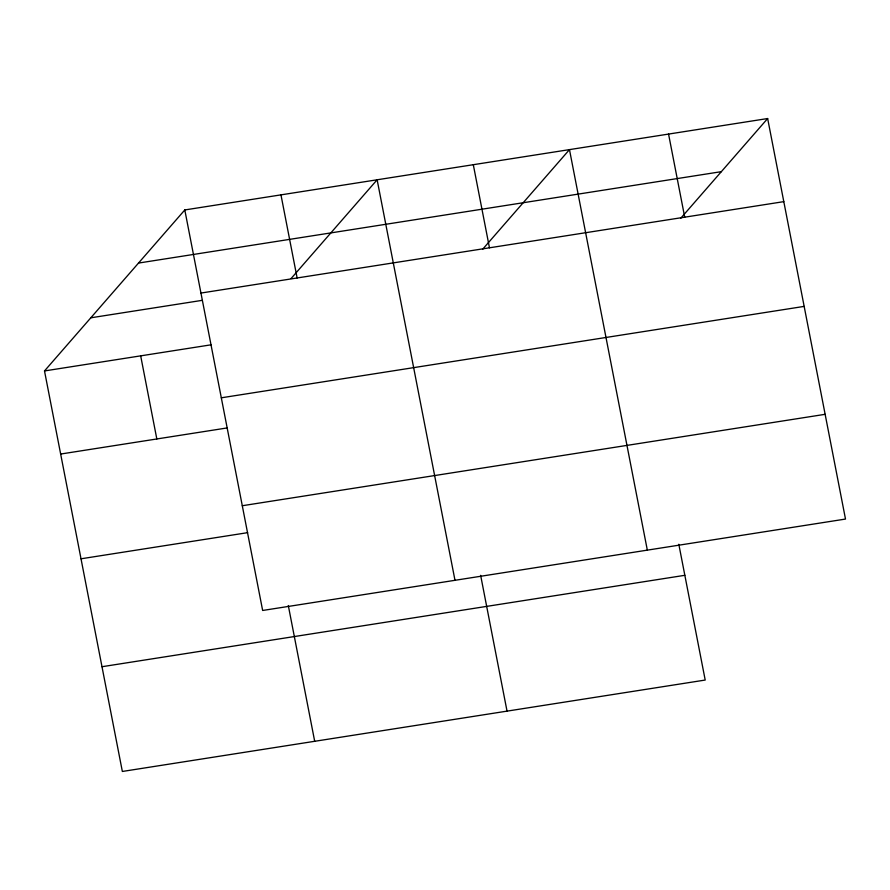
<?xml version="1.0" encoding="UTF-8"?>
<svg xmlns="http://www.w3.org/2000/svg" width="890" height="890" viewBox="0 0 890 890"><rect width="100%" height="100%" fill="white"/><g stroke="black" fill="none" stroke-linecap="round" stroke-linejoin="round"><path stroke-width="1.33" d="M678.814 544.279L705.203 680.049L122.353 771.463L44.5 370.941L184.797 209.951L767.647 118.537L845.5 519.059L262.65 610.473L184.797 209.951M291.086 278.526L377.137 179.78L454.99 580.313M482.547 249.367L569.478 149.62L647.33 550.142M680.716 218.284L767.647 118.537M138.495 263.073L721.345 171.659M200.951 293.055L783.801 201.641M90.802 317.808L201.863 300.397M44.5 370.941L211.108 344.808M221.31 397.808L804.16 306.394M60.654 454.045L227.262 427.923M242.291 505.731L825.141 414.317M81.012 558.798L247.62 532.665M101.994 666.721L684.844 575.307M668.557 134.078L684.721 217.182M473.302 164.695L489.467 247.809M480.645 575.352L507.033 711.132M280.962 194.865L297.127 277.98M288.304 605.523L314.693 741.303M140.676 355.855L156.829 438.97"/></g></svg>
